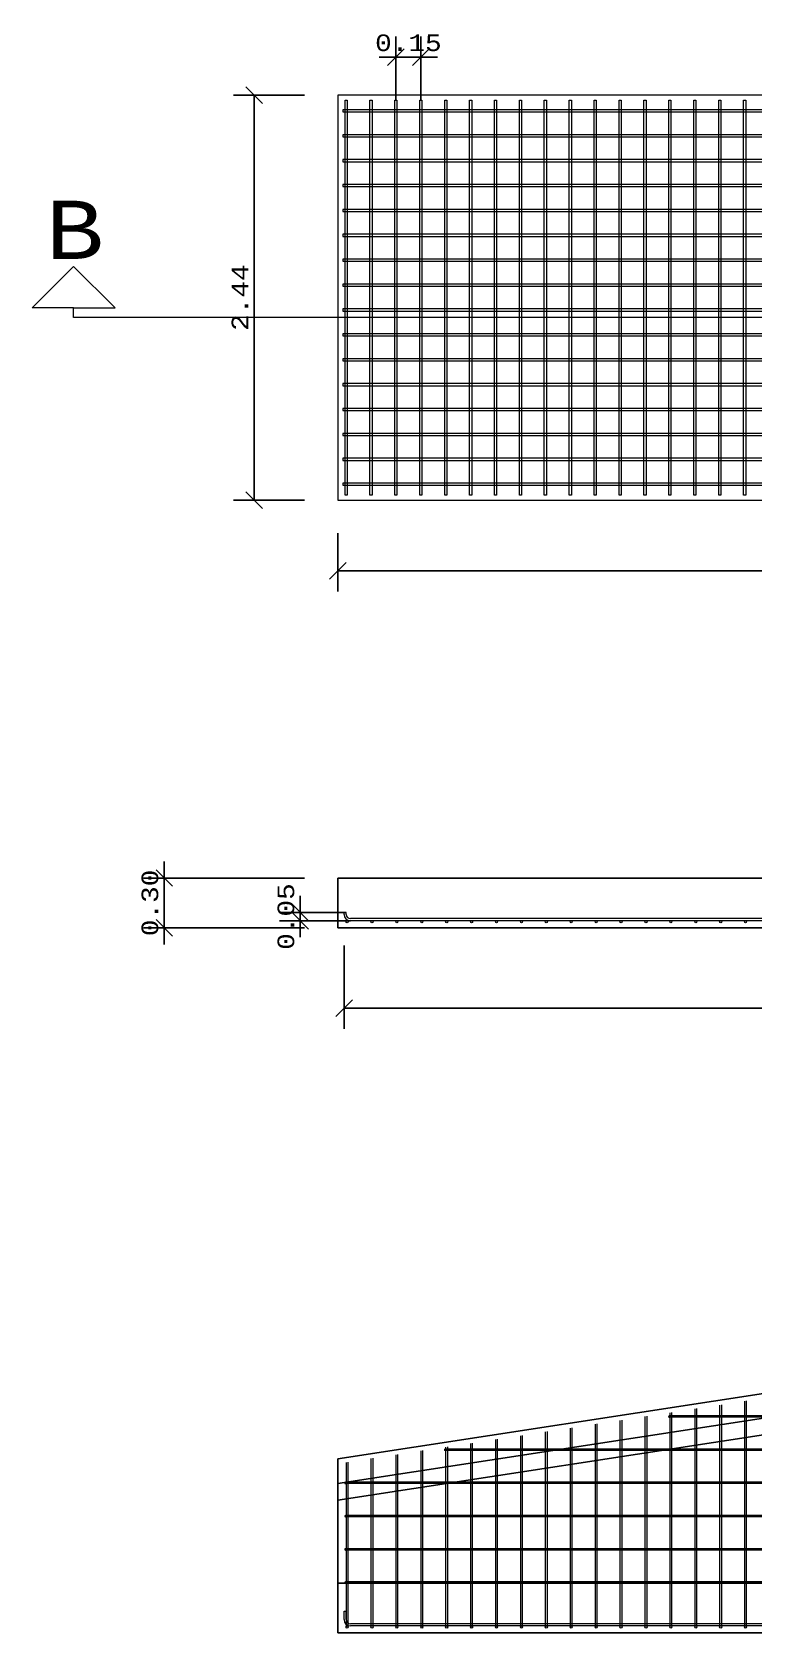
# Model space of a CAD drawing. Header units: metres. Extents: x -108 to 1267, y -15 to 572.
# Drawn here: x 23.59 to 27.94, y 25.03 to 34.68 of the extents above; entities that cross this region are included whole.
import ezdxf

# ---------------------------------------------------------------- set-up
doc = ezdxf.new("R2010")
doc.units = ezdxf.units.M
doc.linetypes.add('CENTRO', pattern=[50.8, 31.75, -6.35, 6.35, -6.35])
doc.layers.get('Defpoints').update_dxf_attribs({"lineweight": 0})
for name, color, linetype, lineweight in [('Acero de refuerzo', 150, 'Continuous', 0), ('Acero de refuerzo estribos', 92, 'Continuous', 0), ('Cotas', 144, 'Continuous', 0), ('Ejes', 210, 'CENTRO', 0), ('Muros', 7, 'Continuous', 0)]:
    doc.layers.add(name, color=color, linetype=linetype, lineweight=lineweight)
doc.styles.add('corrier new', font='cour.ttf', dxfattribs={"height": 0.1})
doc.styles.get("Standard").update_dxf_attribs({"font": 'cour.ttf', "height": 0.1})
doc.dimstyles.new('Ing_metros_anotativa', dxfattribs={"dimscale": 0, "dimtxt": 0.1, "dimasz": 0.1, "dimexe": 0.125, "dimexo": 0.2, "dimgap": 0.03, "dimtad": 1, "dimzin": 1, "dimdsep": 46, "dimtxsty": 'corrier new', "dimblk": 'OBLIQUE', "dimcen": 0, "dimadec": 0, "dimazin": 0, "dimtfac": 1, "dimtix": 1, "dimtmove": 0, "dimatfit": 3, "dimfxl": 1, "dimarcsym": 0})

# ---------------------------------------------------------------- blocks, each defined once
blk = doc.blocks.new('_Oblique')
at = {"color": 0, "linetype": 'ByBlock', "lineweight": -2}
blk.add_line((-0.5, -0.5), (0.5, 0.5), dxfattribs=at)
blk = doc.blocks.new('*D7')
at = {"layer": 'Cotas', "color": 0, "lineweight": -2, "transparency": 16777216}
for p, q in [((25.431, 31.6606), (25.431, 31.3097)), ((35.431, 31.6606), (35.431, 31.3097)), ((25.431, 31.4347), (35.431, 31.4347))]:
    blk.add_line(p, q, dxfattribs=at)
at = {"layer": 'Defpoints', "color": 0, "transparency": 16777216}
for p in [(25.431, 31.8606), (35.431, 31.8606), (35.431, 31.4347)]:
    blk.add_point(p, dxfattribs=at)
at = {"layer": 'Cotas', "color": 0, "lineweight": -2, "transparency": 16777216, "xscale": 0.1, "yscale": 0.1, "zscale": 0.1, "rotation": 180}
blk.add_blockref('_Oblique', (25.431, 31.4347), dxfattribs=at)
at = {"layer": 'Cotas', "color": 0, "lineweight": -2, "transparency": 16777216, "xscale": 0.1, "yscale": 0.1, "zscale": 0.1}
blk.add_blockref('_Oblique', (35.431, 31.4347), dxfattribs=at)
at = {"layer": 'Cotas', "color": 0, "transparency": 16777216, "insert": (30.431, 31.5209), "char_height": 0.1, "attachment_point": 5, "style": 'corrier new'}
blk.add_mtext('10.00', dxfattribs=at)
blk = doc.blocks.new('acero #4 mas largo')
at = {"layer": 'Acero de refuerzo'}
for p, q in [((31.29, -0.042), (31.29, 0.6772)), ((31.29, 0.6772), (31.3027, 0.6772)), ((31.3027, 0.6772), (31.3027, -0.042)), ((21.3785, -0.042), (21.3785, 0.008)), ((21.3785, 0.008), (21.3912, 0.008)), ((21.3912, -0.042), (21.3912, 0.008))]:
    blk.add_line(p, q, dxfattribs=at)
at = {"layer": 'Acero de refuerzo', "transparency": 33554687}
for p, q in [((31.2646, -0.0674), (21.4166, -0.0674)), ((31.2646, -0.0801), (21.4166, -0.0801))]:
    blk.add_line(p, q, dxfattribs=at)
for centre, radius, start, end in [((21.4166, -0.042), 0.0381, 180, 270), ((21.4166, -0.042), 0.0254, 180.00001, 270), ((31.2646, -0.042), 0.0381, 270, 0), ((31.2646, -0.042), 0.0254, 270, 359.99999)]:
    blk.add_arc(centre, radius, start, end, dxfattribs=at)
blk = doc.blocks.new('*D25')
at = {"layer": 'Cotas', "color": 0, "lineweight": -2, "transparency": 16777216}
for p, q in [((24.3862, 29.5827), (24.3862, 29.6827)), ((25.231, 29.5827), (24.2612, 29.5827)), ((24.3862, 29.2827), (24.3862, 29.5827)), ((25.231, 29.2827), (24.2612, 29.2827)), ((24.3862, 29.2827), (24.3862, 29.1827))]:
    blk.add_line(p, q, dxfattribs=at)
at = {"layer": 'Defpoints', "color": 0, "transparency": 16777216}
for p in [(24.3862, 29.5827), (25.431, 29.5827), (25.431, 29.2827)]:
    blk.add_point(p, dxfattribs=at)
at = {"layer": 'Cotas', "color": 0, "lineweight": -2, "transparency": 16777216, "xscale": 0.1, "yscale": 0.1, "zscale": 0.1}
for p, rotation in [((24.3862, 29.5827), 270), ((24.3862, 29.2827), 90)]:
    blk.add_blockref('_Oblique', p, dxfattribs=dict(at, rotation=rotation))
at = {"layer": 'Cotas', "color": 0, "transparency": 16777216, "insert": (24.3, 29.4327), "char_height": 0.1, "attachment_point": 5, "rotation": 90, "style": 'corrier new'}
blk.add_mtext('0.30', dxfattribs=at)
blk = doc.blocks.new('*D154')
at = {"layer": 'Cotas', "color": 0, "lineweight": -2, "transparency": 16777216}
for p, q in [((25.4689, 29.1754), (25.4689, 28.6741)), ((35.3931, 29.2135), (35.3931, 28.6741)), ((25.4689, 28.7991), (35.3931, 28.7991))]:
    blk.add_line(p, q, dxfattribs=at)
at = {"layer": 'Defpoints', "color": 0, "transparency": 16777216}
for p in [(25.4689, 29.3754), (35.3931, 29.4135), (35.3931, 28.7991)]:
    blk.add_point(p, dxfattribs=at)
at = {"layer": 'Cotas', "color": 0, "lineweight": -2, "transparency": 16777216, "xscale": 0.1, "yscale": 0.1, "zscale": 0.1, "rotation": 180}
blk.add_blockref('_Oblique', (25.4689, 28.7991), dxfattribs=at)
at = {"layer": 'Cotas', "color": 0, "lineweight": -2, "transparency": 16777216, "xscale": 0.1, "yscale": 0.1, "zscale": 0.1}
blk.add_blockref('_Oblique', (35.3931, 28.7991), dxfattribs=at)
at = {"layer": 'Cotas', "color": 0, "transparency": 16777216, "insert": (30.431, 28.8853), "char_height": 0.1, "attachment_point": 5, "style": 'corrier new'}
blk.add_mtext('9.92', dxfattribs=at)
blk = doc.blocks.new('*D156')
at = {"layer": 'Cotas', "color": 0, "lineweight": -2, "transparency": 16777216}
for p, q in [((25.231, 34.3006), (24.8029, 34.3006)), ((24.9279, 34.3006), (24.9279, 31.8606)), ((25.231, 31.8606), (24.8029, 31.8606))]:
    blk.add_line(p, q, dxfattribs=at)
at = {"layer": 'Defpoints', "color": 0, "transparency": 16777216}
for p in [(25.431, 34.3006), (24.9279, 31.8606), (25.431, 31.8606)]:
    blk.add_point(p, dxfattribs=at)
at = {"layer": 'Cotas', "color": 0, "lineweight": -2, "transparency": 16777216, "xscale": 0.1, "yscale": 0.1, "zscale": 0.1}
for p, rotation in [((24.9279, 34.3006), 90), ((24.9279, 31.8606), 270)]:
    blk.add_blockref('_Oblique', p, dxfattribs=dict(at, rotation=rotation))
at = {"layer": 'Cotas', "color": 0, "transparency": 16777216, "insert": (24.8417, 33.0806), "char_height": 0.1, "attachment_point": 5, "rotation": 90, "style": 'corrier new'}
blk.add_mtext('2.44', dxfattribs=at)
blk = doc.blocks.new('*D162')
at = {"layer": 'Cotas', "color": 0, "lineweight": -2, "transparency": 16777216}
for p, q in [((25.781, 34.2706), (25.781, 34.6542)), ((25.931, 34.2706), (25.931, 34.6542)), ((25.781, 34.5292), (25.681, 34.5292)), ((25.931, 34.5292), (25.781, 34.5292)), ((25.931, 34.5292), (26.031, 34.5292))]:
    blk.add_line(p, q, dxfattribs=at)
at = {"layer": 'Defpoints', "color": 0, "transparency": 16777216}
for p in [(25.781, 34.5292), (25.781, 34.2706), (25.931, 34.2706)]:
    blk.add_point(p, dxfattribs=at)
at = {"layer": 'Cotas', "color": 0, "lineweight": -2, "transparency": 16777216, "xscale": 0.1, "yscale": 0.1, "zscale": 0.1}
blk.add_blockref('_Oblique', (25.781, 34.5292), dxfattribs=at)
at = {"layer": 'Cotas', "color": 0, "lineweight": -2, "transparency": 16777216, "xscale": 0.1, "yscale": 0.1, "zscale": 0.1, "rotation": 180}
blk.add_blockref('_Oblique', (25.931, 34.5292), dxfattribs=at)
at = {"layer": 'Cotas', "color": 0, "transparency": 16777216, "insert": (25.856, 34.6154), "char_height": 0.1, "attachment_point": 5, "style": 'corrier new'}
blk.add_mtext('0.15', dxfattribs=at)
blk = doc.blocks.new('*D163')
at = {"layer": 'Cotas', "color": 0, "lineweight": -2, "transparency": 16777216}
for p, q in [((25.2052, 29.3754), (25.2052, 29.4754)), ((25.4816, 29.3754), (25.0802, 29.3754)), ((25.2052, 29.3254), (25.2052, 29.3754)), ((25.507, 29.3254), (25.0802, 29.3254)), ((25.2052, 29.3254), (25.2052, 29.2254))]:
    blk.add_line(p, q, dxfattribs=at)
at = {"layer": 'Defpoints', "color": 0, "transparency": 16777216}
for p in [(25.2052, 29.3754), (25.4816, 29.3754), (25.507, 29.3254)]:
    blk.add_point(p, dxfattribs=at)
at = {"layer": 'Cotas', "color": 0, "lineweight": -2, "transparency": 16777216, "xscale": 0.1, "yscale": 0.1, "zscale": 0.1}
for p, rotation in [((25.2052, 29.3754), 270), ((25.2052, 29.3254), 90)]:
    blk.add_blockref('_Oblique', p, dxfattribs=dict(at, rotation=rotation))
at = {"layer": 'Cotas', "color": 0, "transparency": 16777216, "insert": (25.119, 29.3504), "char_height": 0.1, "attachment_point": 5, "rotation": 90, "style": 'corrier new'}
blk.add_mtext('0.05', dxfattribs=at)

msp = doc.modelspace()

# ---------------------------------------------------------------- linework, layer by layer
for p, q in [((35.431, 29.5827), (25.431, 29.5827)), ((25.431, 29.5827), (25.431, 29.2827)), ((25.431, 29.2827), (35.431, 29.2827))]:
    msp.add_line(p, q)
at = {"transparency": 33554687}
for p, q in [((35.1925, 27.5832), (25.431, 26.0832)), ((35.1925, 27.4332), (25.431, 25.9332)), ((35.1925, 27.3332), (25.431, 25.8332))]:
    msp.add_line(p, q, dxfattribs=at)
at = {"color": 7, "transparency": 33554687}
for p, q in [((25.431, 26.0832), (25.431, 25.0332)), ((25.431, 25.3332), (35.431, 25.3332)), ((35.431, 25.0332), (25.431, 25.0332))]:
    msp.add_line(p, q, dxfattribs=at)
at = {"color": 251, "true_color": 0x636466, "transparency": 33554687}
for p, q in [((25.431, 25.2332), (25.431, 25.1832)), ((35.431, 25.0332), (25.431, 25.0332))]:
    msp.add_line(p, q, dxfattribs=at)
at = {"layer": 'Acero de refuerzo', "transparency": 33554687}
for p, q in [((25.4689, 29.3635), (25.4689, 29.3754)), ((25.4689, 29.3754), (25.4816, 29.3754)), ((25.4816, 29.3635), (25.4816, 29.3754)), ((35.355, 29.3381), (25.507, 29.3381)), ((35.355, 29.3254), (25.507, 29.3254)), ((25.4804, 25.3332), (25.4804, 25.0695)), ((25.4931, 25.0695), (25.4931, 25.3332)), ((25.6304, 25.3332), (25.6304, 25.0738)), ((25.6431, 25.0738), (25.6431, 25.3332)), ((25.7804, 25.3332), (25.7804, 25.0632)), ((25.7931, 25.0738), (25.7931, 25.3332)), ((25.9304, 25.3332), (25.9304, 25.0632)), ((25.9431, 25.0632), (25.9431, 25.3332)), ((26.0804, 25.3332), (26.0804, 25.0632)), ((26.0931, 25.0632), (26.0931, 25.3332)), ((26.2304, 25.3332), (26.2304, 25.0632)), ((26.2431, 25.0632), (26.2431, 25.3332)), ((26.3804, 25.3332), (26.3804, 25.0659)), ((26.3931, 25.0659), (26.3931, 25.3332)), ((26.5304, 25.3332), (26.5304, 25.0659)), ((26.5431, 25.0659), (26.5431, 25.3332)), ((26.6804, 25.3332), (26.6804, 25.0659)), ((26.6931, 25.0659), (26.6931, 25.3332)), ((26.8304, 25.3332), (26.8304, 25.0659)), ((26.8431, 25.0659), (26.8431, 25.3332)), ((26.9804, 25.3332), (26.9804, 25.0659)), ((26.9931, 25.0659), (26.9931, 25.3332)), ((27.1304, 25.3332), (27.1304, 25.0738)), ((27.1431, 25.0738), (27.1431, 25.3332)), ((27.2804, 25.3332), (27.2804, 25.0738)), ((27.2931, 25.0738), (27.2931, 25.3332)), ((27.4304, 25.3332), (27.4304, 25.0738)), ((27.4431, 25.0738), (27.4431, 25.3332)), ((27.5804, 25.3332), (27.5804, 25.0738)), ((27.5931, 25.0738), (27.5931, 25.3332)), ((27.7304, 25.3332), (27.7304, 25.0738)), ((27.7431, 25.0738), (27.7431, 25.3332)), ((27.8804, 25.3332), (27.8804, 25.0632)), ((27.8931, 25.0738), (27.8931, 25.3332))]:
    msp.add_line(p, q, dxfattribs=at)
at = {"layer": 'Acero de refuerzo', "transparency": 33554495}
for p, q in [((27.2931, 25.7411), (27.2931, 26.3393)), ((27.4304, 26.3604), (27.4304, 25.7411)), ((27.4431, 25.7411), (27.4431, 26.3624)), ((27.5804, 26.3835), (27.5804, 25.7411)), ((27.5931, 25.7411), (27.5931, 26.3854)), ((27.7304, 26.4065), (27.7304, 25.7411)), ((27.7431, 25.7411), (27.7431, 26.4085)), ((27.8804, 26.4296), (27.8804, 25.7411)), ((27.8931, 25.7411), (27.8931, 26.4315)), ((26.6804, 26.2452), (26.6804, 25.7411)), ((26.6931, 25.7411), (26.6931, 26.2471)), ((26.8304, 26.2682), (26.8304, 25.7411)), ((26.8431, 25.7411), (26.8431, 26.2702)), ((26.9804, 26.2913), (26.9804, 25.7411)), ((26.9931, 25.7411), (26.9931, 26.2932)), ((27.1304, 26.3143), (27.1304, 25.7411)), ((27.1431, 25.7411), (27.1431, 26.3163)), ((27.2804, 26.3374), (27.2804, 25.7411)), ((26.0804, 26.153), (26.0804, 25.7411)), ((26.0931, 25.7411), (26.0931, 26.1549)), ((26.2304, 26.176), (26.2304, 25.7411)), ((26.2431, 25.7411), (26.2431, 26.178)), ((26.3804, 26.1991), (26.3804, 25.7411)), ((26.3931, 25.7411), (26.3931, 26.201)), ((26.5304, 26.2221), (26.5304, 25.7411)), ((26.5431, 25.7411), (26.5431, 26.2241)), ((25.4804, 26.0608), (25.4804, 25.7411)), ((25.4931, 25.7411), (25.4931, 26.0627)), ((25.6304, 26.0838), (25.6304, 25.7411)), ((25.6431, 25.7411), (25.6431, 26.0858)), ((25.7804, 26.1069), (25.7804, 25.7411)), ((25.7931, 25.7411), (25.7931, 26.1088)), ((25.9304, 26.1299), (25.9304, 25.7411)), ((25.9431, 25.7411), (25.9431, 26.1319)), ((25.4804, 25.7411), (25.4804, 25.3411)), ((25.4931, 25.3411), (25.4931, 25.7411)), ((25.6304, 25.7411), (25.6304, 25.3411)), ((25.6431, 25.3411), (25.6431, 25.7411)), ((25.7804, 25.7411), (25.7804, 25.3411)), ((25.7931, 25.3411), (25.7931, 25.7411)), ((25.9304, 25.7411), (25.9304, 25.3411)), ((25.9431, 25.3411), (25.9431, 25.7411)), ((26.0804, 25.7411), (26.0804, 25.3411)), ((26.0931, 25.3411), (26.0931, 25.7411)), ((26.2304, 25.7411), (26.2304, 25.3411)), ((26.2431, 25.3411), (26.2431, 25.7411)), ((26.3804, 25.7411), (26.3804, 25.3411)), ((26.3931, 25.3411), (26.3931, 25.7411)), ((26.5304, 25.7411), (26.5304, 25.3411)), ((26.5431, 25.3411), (26.5431, 25.7411)), ((26.6804, 25.7411), (26.6804, 25.3411)), ((26.6931, 25.3411), (26.6931, 25.7411)), ((26.8304, 25.7411), (26.8304, 25.3411)), ((26.8431, 25.3411), (26.8431, 25.7411)), ((26.9804, 25.7411), (26.9804, 25.3411)), ((26.9931, 25.3411), (26.9931, 25.7411)), ((27.1304, 25.7411), (27.1304, 25.3411)), ((27.1431, 25.3411), (27.1431, 25.7411)), ((27.2804, 25.7411), (27.2804, 25.3411)), ((27.2931, 25.3411), (27.2931, 25.7411)), ((27.4304, 25.7411), (27.4304, 25.3411)), ((27.4431, 25.3411), (27.4431, 25.7411)), ((27.5804, 25.7411), (27.5804, 25.3411)), ((27.5931, 25.3411), (27.5931, 25.7411)), ((27.7304, 25.7411), (27.7304, 25.3411)), ((27.7431, 25.3411), (27.7431, 25.7411)), ((27.8804, 25.7411), (27.8804, 25.3411)), ((27.8931, 25.3411), (27.8931, 25.7411))]:
    msp.add_line(p, q, dxfattribs=at)
at = {"layer": 'Acero de refuerzo'}
for points in [[(25.4874, 34.2706), (25.4874, 31.8906), (25.4747, 31.8906), (25.4747, 34.2706)], [(25.6374, 34.2706), (25.6374, 31.8906), (25.6247, 31.8906), (25.6247, 34.2706)], [(25.7874, 34.2706), (25.7874, 31.8906), (25.7747, 31.8906), (25.7747, 34.2706)], [(25.9374, 34.2706), (25.9374, 31.8906), (25.9247, 31.8906), (25.9247, 34.2706)], [(26.0874, 34.2706), (26.0874, 31.8906), (26.0747, 31.8906), (26.0747, 34.2706)], [(26.2374, 34.2706), (26.2374, 31.8906), (26.2247, 31.8906), (26.2247, 34.2706)], [(26.3874, 34.2706), (26.3874, 31.8906), (26.3747, 31.8906), (26.3747, 34.2706)], [(26.5374, 34.2706), (26.5374, 31.8906), (26.5247, 31.8906), (26.5247, 34.2706)], [(26.6874, 34.2706), (26.6874, 31.8906), (26.6747, 31.8906), (26.6747, 34.2706)], [(26.8374, 34.2706), (26.8374, 31.8906), (26.8247, 31.8906), (26.8247, 34.2706)], [(26.9874, 34.2706), (26.9874, 31.8906), (26.9747, 31.8906), (26.9747, 34.2706)], [(27.1374, 34.2706), (27.1374, 31.8906), (27.1247, 31.8906), (27.1247, 34.2706)], [(27.2874, 34.2706), (27.2874, 31.8906), (27.2747, 31.8906), (27.2747, 34.2706)], [(27.4374, 34.2706), (27.4374, 31.8906), (27.4247, 31.8906), (27.4247, 34.2706)], [(27.5874, 34.2706), (27.5874, 31.8906), (27.5747, 31.8906), (27.5747, 34.2706)], [(27.7374, 34.2706), (27.7374, 31.8906), (27.7247, 31.8906), (27.7247, 34.2706)], [(27.8874, 34.2706), (27.8874, 31.8906), (27.8747, 31.8906), (27.8747, 34.2706)], [(25.461, 34.212), (25.461, 34.1993), (35.401, 34.1993), (35.401, 34.212)], [(25.461, 34.062), (25.461, 34.0493), (35.401, 34.0493), (35.401, 34.062)], [(25.461, 33.912), (25.461, 33.8993), (35.401, 33.8993), (35.401, 33.912)], [(25.461, 33.762), (25.461, 33.7493), (35.401, 33.7493), (35.401, 33.762)], [(25.461, 33.612), (25.461, 33.5993), (35.401, 33.5993), (35.401, 33.612)], [(25.461, 33.462), (25.461, 33.4493), (35.401, 33.4493), (35.401, 33.462)], [(25.461, 33.312), (25.461, 33.2993), (35.401, 33.2993), (35.401, 33.312)], [(25.461, 33.162), (25.461, 33.1493), (35.401, 33.1493), (35.401, 33.162)], [(25.461, 33.012), (25.461, 32.9993), (35.401, 32.9993), (35.401, 33.012)], [(25.461, 32.862), (25.461, 32.8493), (35.401, 32.8493), (35.401, 32.862)], [(25.461, 32.712), (25.461, 32.6993), (35.401, 32.6993), (35.401, 32.712)], [(25.461, 32.562), (25.461, 32.5493), (35.401, 32.5493), (35.401, 32.562)], [(25.461, 32.412), (25.461, 32.3993), (35.401, 32.3993), (35.401, 32.412)], [(25.461, 32.262), (25.461, 32.2493), (35.401, 32.2493), (35.401, 32.262)], [(25.461, 32.112), (25.461, 32.0993), (35.401, 32.0993), (35.401, 32.112)], [(25.461, 31.962), (25.461, 31.9493), (35.401, 31.9493), (35.401, 31.962)]]:
    msp.add_lwpolyline(points, close=True, dxfattribs=at)
for centre in [(25.4868, 29.3191), (25.6368, 29.3191), (25.7868, 29.3191), (25.9368, 29.3191), (26.0868, 29.3191), (26.2368, 29.3191), (26.3868, 29.3191), (26.5368, 29.3191), (26.6868, 29.3191), (26.8368, 29.3191), (26.9868, 29.3191), (27.1368, 29.3191), (27.2868, 29.3191), (27.4368, 29.3191), (27.5868, 29.3191), (27.7368, 29.3191), (27.8868, 29.3191), (25.4868, 25.0695), (25.6368, 25.0695), (25.7868, 25.0695), (25.9368, 25.0695), (26.0868, 25.0695), (26.2368, 25.0695), (26.3868, 25.0695), (26.5368, 25.0695), (26.6868, 25.0695), (26.8368, 25.0695), (26.9868, 25.0695), (27.1368, 25.0695), (27.2868, 25.0695), (27.4368, 25.0695), (27.5868, 25.0695), (27.7368, 25.0695), (27.8868, 25.0695)]:
    msp.add_circle(centre, 0.00635, dxfattribs=at)
at = {"layer": 'Acero de refuerzo', "transparency": 33554687}
for radius, start in [(0.0381, 180), (0.0254, 180.00001)]:
    msp.add_arc((25.507, 29.3635), radius, start, 270, dxfattribs=at)
at = {"layer": 'Acero de refuerzo estribos', "transparency": 33554495}
for p, q in [((35.0971, 26.3411), (27.4265, 26.3411)), ((35.0971, 26.3332), (27.4265, 26.3332)), ((35.0971, 26.1411), (26.0765, 26.1411)), ((35.0971, 26.1332), (26.0765, 26.1332)), ((35.0971, 25.9411), (25.4765, 25.9411)), ((35.0971, 25.9332), (25.4765, 25.9332)), ((35.0971, 25.7411), (25.4765, 25.7411)), ((35.0971, 25.7332), (25.4765, 25.7332)), ((35.0971, 25.5411), (25.4765, 25.5411)), ((35.0971, 25.5332), (25.4765, 25.5332)), ((35.0971, 25.3411), (25.4765, 25.3411)), ((35.0971, 25.3332), (25.4765, 25.3332))]:
    msp.add_line(p, q, dxfattribs=at)
for centre in [(27.4265, 26.3371), (26.0765, 26.1371), (25.4765, 25.9371), (25.4765, 25.7371), (25.4765, 25.5371), (25.4765, 25.3371)]:
    msp.add_arc(centre, 0.00395, 90, 270, dxfattribs=at)
at = {"layer": 'Ejes', "transparency": 33554687}
for p, q in [((23.5895, 33.0185), (23.8395, 33.2685)), ((24.0895, 33.0185), (23.8395, 33.2685)), ((23.8395, 33.0185), (23.5895, 33.0185)), ((23.8395, 32.9602), (23.8395, 33.0185)), ((23.8395, 33.0185), (24.0895, 33.0185)), ((37.2926, 32.9602), (23.8395, 32.9602))]:
    msp.add_line(p, q, dxfattribs=at)
at = {"layer": 'Muros'}
msp.add_lwpolyline([(25.431, 31.8606), (35.431, 31.8606), (35.431, 34.3006), (25.431, 34.3006)], close=True, dxfattribs=at)

# ---------------------------------------------------------------- block references
msp.add_blockref('acero #4 mas largo', (4.0904, 25.156))

# ---------------------------------------------------------------- texts
at = {"layer": 'Ejes', "transparency": 33554687, "insert": (23.6709, 33.6647), "char_height": 0.3509, "attachment_point": 1}
msp.add_mtext_dynamic_manual_height_columns('B', width=0.539358, gutter_width=1.7546, heights=[0], dxfattribs=at)

# ---------------------------------------------------------------- dimensions: what is measured, and where the dimension line sits
at = {"layer": 'Cotas', "transparency": 33554687}
for base, p1, p2, angle, picture, middle in [((25.781, 34.5292), (25.931, 34.2706), (25.781, 34.2706), 180, '*D162', (25.856, 34.6154)), ((25.2052, 29.3754), (25.507, 29.3254), (25.4816, 29.3754), 90, '*D163', (25.119, 29.3504))]:
    dim = msp.add_linear_dim(base=base, p1=p1, p2=p2, angle=angle, dimstyle='Ing_metros_anotativa', override={"dimexo": 0, "dimfxl": 5}, dxfattribs=at)
    dim.commit()
    dim.dimension.update_dxf_attribs({"geometry": picture, "text_midpoint": middle})
dim = msp.add_linear_dim(base=(24.9279, 31.8606), p1=(25.431, 34.3006), p2=(25.431, 31.8606), angle=90, dimstyle='Ing_metros_anotativa', dxfattribs=at)
dim.commit()
dim.dimension.update_dxf_attribs({"geometry": '*D156', "text_midpoint": (24.8417, 33.0806)})
at = {"layer": 'Cotas'}
dim = msp.add_linear_dim(base=(35.431, 31.4347), p1=(25.431, 31.8606), p2=(35.431, 31.8606), dimstyle='Ing_metros_anotativa', dxfattribs=at)
dim.commit()
dim.dimension.update_dxf_attribs({"geometry": '*D7', "text_midpoint": (30.431, 31.5209)})
dim = msp.add_linear_dim(base=(24.3862, 29.5827), p1=(25.431, 29.2827), p2=(25.431, 29.5827), angle=90, dimstyle='Ing_metros_anotativa', dxfattribs=at)
dim.commit()
dim.dimension.update_dxf_attribs({"geometry": '*D25', "text_midpoint": (24.3, 29.4327)})
at = {"layer": 'Cotas', "transparency": 33554687}
dim = msp.add_linear_dim(base=(35.3931, 28.7991), p1=(25.4689, 29.3754), p2=(35.3931, 29.4135), dimstyle='Ing_metros_anotativa', dxfattribs=at)
dim.commit()
dim.dimension.update_dxf_attribs({"geometry": '*D154', "text_midpoint": (30.431, 28.8853)})

doc.saveas('drawing.dxf')
